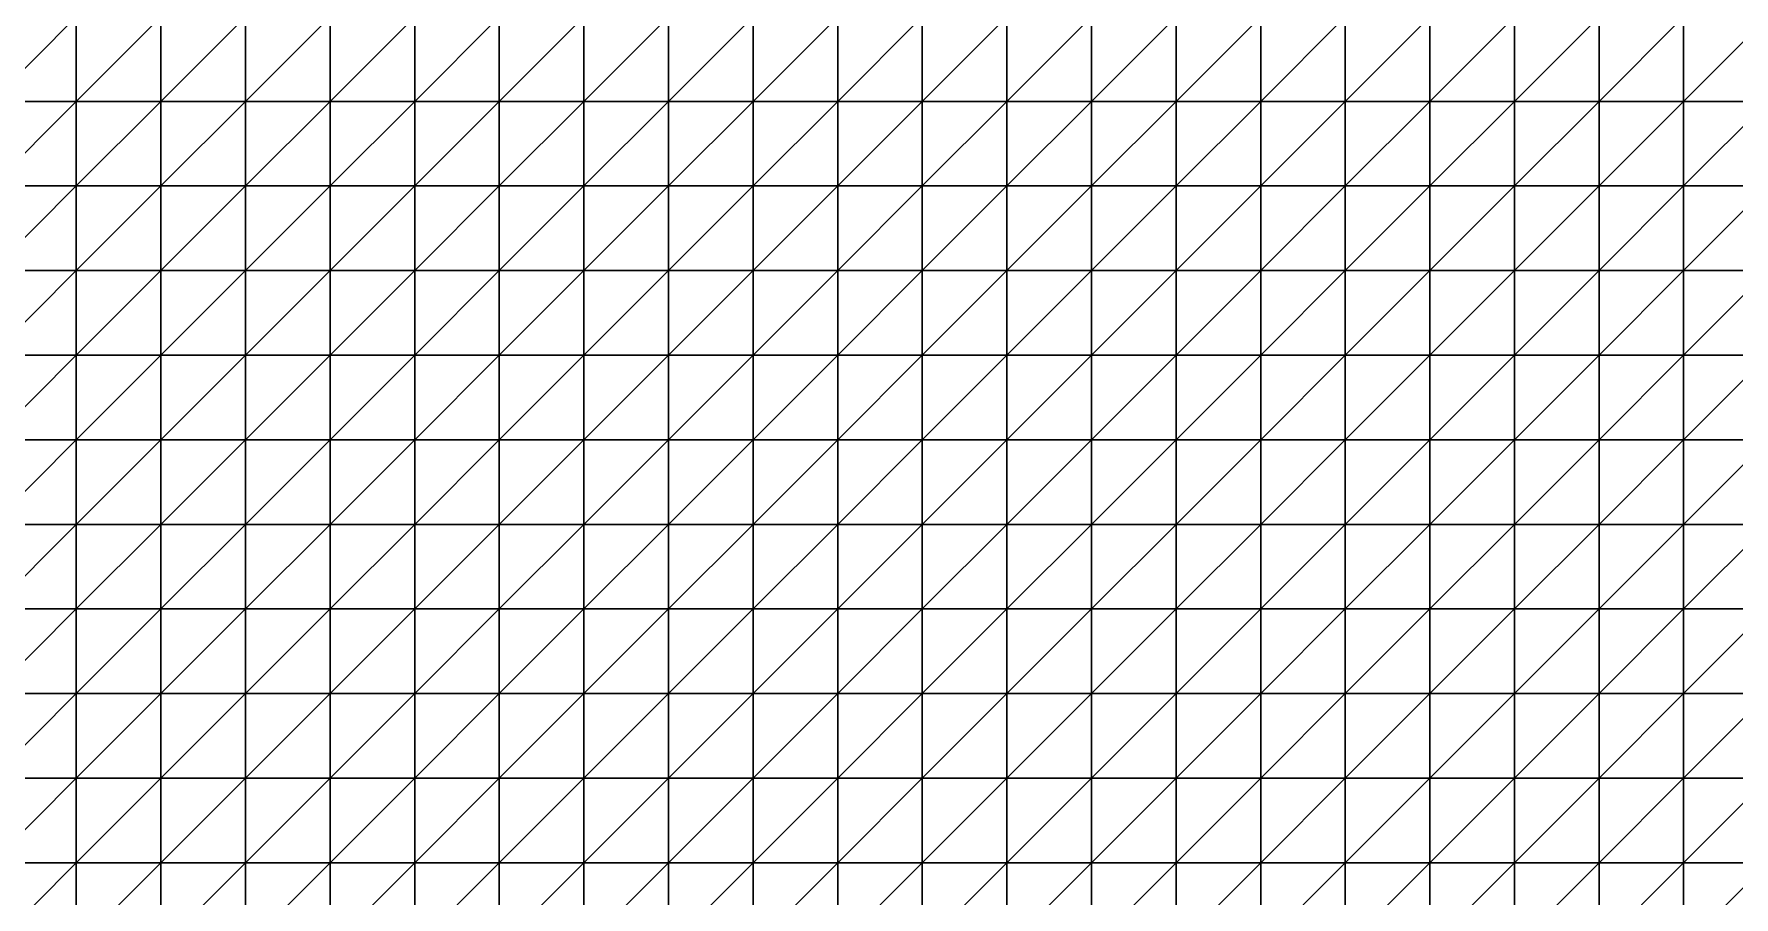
# Model space of a CAD drawing. Header units: metres. Extents: x 351000 to 353000, y 7455000 to 7457000.
# Drawn here: x 351988 to 352490, y 7456490 to 7456745 of the extents above; entities that cross this region are included whole.
import ezdxf

# ---------------------------------------------------------------- set-up
doc = ezdxf.new("R2010")
doc.units = ezdxf.units.M

msp = doc.modelspace()

# ---------------------------------------------------------------- linework, layer by layer
at = {"layer": 'BASE_OF_COVER_BOC'}
for points in [[(351975, 7456725, 1236.28), (352000, 7456725, 1240.9), (352000, 7456750, 1237.22)], [(351975, 7456725, 1236.28), (352000, 7456750, 1237.22), (351975, 7456750, 1232.26)], [(352000, 7456725, 1240.9), (352025, 7456725, 1244.73), (352025, 7456750, 1241.09)], [(352000, 7456725, 1240.9), (352025, 7456750, 1241.09), (352000, 7456750, 1237.22)], [(352025, 7456725, 1244.73), (352050, 7456725, 1247.08), (352050, 7456750, 1243.28)], [(352025, 7456725, 1244.73), (352050, 7456750, 1243.28), (352025, 7456750, 1241.09)], [(352050, 7456725, 1247.08), (352075, 7456725, 1247.57), (352075, 7456750, 1243.7)], [(352050, 7456725, 1247.08), (352075, 7456750, 1243.7), (352050, 7456750, 1243.28)], [(352075, 7456725, 1247.57), (352100, 7456725, 1246.33), (352100, 7456750, 1242.75)], [(352075, 7456725, 1247.57), (352100, 7456750, 1242.75), (352075, 7456750, 1243.7)], [(352100, 7456725, 1246.33), (352125, 7456725, 1243.99), (352125, 7456750, 1241.19)], [(352100, 7456725, 1246.33), (352125, 7456750, 1241.19), (352100, 7456750, 1242.75)], [(352125, 7456725, 1243.99), (352150, 7456725, 1241.45), (352150, 7456750, 1239.81)], [(352125, 7456725, 1243.99), (352150, 7456750, 1239.81), (352125, 7456750, 1241.19)], [(352150, 7456725, 1241.45), (352175, 7456725, 1239.58), (352175, 7456750, 1239.19)], [(352150, 7456725, 1241.45), (352175, 7456750, 1239.19), (352150, 7456750, 1239.81)], [(352175, 7456725, 1239.58), (352200, 7456725, 1238.88), (352200, 7456750, 1239.46)], [(352175, 7456725, 1239.58), (352200, 7456750, 1239.46), (352175, 7456750, 1239.19)], [(352200, 7456725, 1238.88), (352225, 7456725, 1239.4), (352225, 7456750, 1240.41)], [(352200, 7456725, 1238.88), (352225, 7456750, 1240.41), (352200, 7456750, 1239.46)], [(352225, 7456725, 1239.4), (352250, 7456725, 1240.76), (352250, 7456750, 1241.68)], [(352225, 7456725, 1239.4), (352250, 7456750, 1241.68), (352225, 7456750, 1240.41)], [(352250, 7456725, 1240.76), (352275, 7456725, 1242.44), (352275, 7456750, 1242.98)], [(352250, 7456725, 1240.76), (352275, 7456750, 1242.98), (352250, 7456750, 1241.68)], [(352275, 7456725, 1242.44), (352300, 7456725, 1244), (352300, 7456750, 1244.23)], [(352275, 7456725, 1242.44), (352300, 7456750, 1244.23), (352275, 7456750, 1242.98)], [(352300, 7456725, 1244), (352325, 7456725, 1245.29), (352325, 7456750, 1245.56)], [(352300, 7456725, 1244), (352325, 7456750, 1245.56), (352300, 7456750, 1244.23)], [(352325, 7456725, 1245.29), (352350, 7456725, 1246.39), (352350, 7456750, 1247.17)], [(352325, 7456725, 1245.29), (352350, 7456750, 1247.17), (352325, 7456750, 1245.56)], [(352350, 7456725, 1246.39), (352375, 7456725, 1247.5), (352375, 7456750, 1249.09)], [(352350, 7456725, 1246.39), (352375, 7456750, 1249.09), (352350, 7456750, 1247.17)], [(352375, 7456725, 1247.5), (352400, 7456725, 1248.73), (352400, 7456750, 1251.08)], [(352375, 7456725, 1247.5), (352400, 7456750, 1251.08), (352375, 7456750, 1249.09)], [(352400, 7456725, 1248.73), (352425, 7456725, 1249.98), (352425, 7456750, 1252.7)], [(352400, 7456725, 1248.73), (352425, 7456750, 1252.7), (352400, 7456750, 1251.08)], [(352425, 7456725, 1249.98), (352450, 7456725, 1250.97), (352450, 7456750, 1253.51)], [(352425, 7456725, 1249.98), (352450, 7456750, 1253.51), (352425, 7456750, 1252.7)], [(352450, 7456725, 1250.97), (352475, 7456725, 1251.41), (352475, 7456750, 1253.27)], [(352450, 7456725, 1250.97), (352475, 7456750, 1253.27), (352450, 7456750, 1253.51)], [(352475, 7456725, 1251.41), (352500, 7456725, 1251.22), (352500, 7456750, 1252.2)], [(352475, 7456725, 1251.41), (352500, 7456750, 1252.2), (352475, 7456750, 1253.27)], [(351975, 7456700, 1240.18), (352000, 7456700, 1243.77), (352000, 7456725, 1240.9)], [(351975, 7456700, 1240.18), (352000, 7456725, 1240.9), (351975, 7456725, 1236.28)], [(352000, 7456700, 1243.77), (352025, 7456700, 1246.97), (352025, 7456725, 1244.73)], [(352000, 7456700, 1243.77), (352025, 7456725, 1244.73), (352000, 7456725, 1240.9)], [(352025, 7456700, 1246.97), (352050, 7456700, 1249.2), (352050, 7456725, 1247.08)], [(352025, 7456700, 1246.97), (352050, 7456725, 1247.08), (352025, 7456725, 1244.73)], [(352050, 7456700, 1249.2), (352075, 7456700, 1249.96), (352075, 7456725, 1247.57)], [(352050, 7456700, 1249.2), (352075, 7456725, 1247.57), (352050, 7456725, 1247.08)], [(352075, 7456700, 1249.96), (352100, 7456700, 1249.05), (352100, 7456725, 1246.33)], [(352075, 7456700, 1249.96), (352100, 7456725, 1246.33), (352075, 7456725, 1247.57)], [(352100, 7456700, 1249.05), (352125, 7456700, 1246.76), (352125, 7456725, 1243.99)], [(352100, 7456700, 1249.05), (352125, 7456725, 1243.99), (352100, 7456725, 1246.33)], [(352125, 7456700, 1246.76), (352150, 7456700, 1243.8), (352150, 7456725, 1241.45)], [(352125, 7456700, 1246.76), (352150, 7456725, 1241.45), (352125, 7456725, 1243.99)], [(352150, 7456700, 1243.8), (352175, 7456700, 1241.1), (352175, 7456725, 1239.58)], [(352150, 7456700, 1243.8), (352175, 7456725, 1239.58), (352150, 7456725, 1241.45)], [(352175, 7456700, 1241.1), (352200, 7456700, 1239.42), (352200, 7456725, 1238.88)], [(352175, 7456700, 1241.1), (352200, 7456725, 1238.88), (352175, 7456725, 1239.58)], [(352200, 7456700, 1239.42), (352225, 7456700, 1239.13), (352225, 7456725, 1239.4)], [(352200, 7456700, 1239.42), (352225, 7456725, 1239.4), (352200, 7456725, 1238.88)], [(352225, 7456700, 1239.13), (352250, 7456700, 1240.06), (352250, 7456725, 1240.76)], [(352225, 7456700, 1239.13), (352250, 7456725, 1240.76), (352225, 7456725, 1239.4)], [(352250, 7456700, 1240.06), (352275, 7456700, 1241.7), (352275, 7456725, 1242.44)], [(352250, 7456700, 1240.06), (352275, 7456725, 1242.44), (352250, 7456725, 1240.76)], [(352275, 7456700, 1241.7), (352300, 7456700, 1243.38), (352300, 7456725, 1244)], [(352275, 7456700, 1241.7), (352300, 7456725, 1244), (352275, 7456725, 1242.44)], [(352300, 7456700, 1243.38), (352325, 7456700, 1244.63), (352325, 7456725, 1245.29)], [(352300, 7456700, 1243.38), (352325, 7456725, 1245.29), (352300, 7456725, 1244)], [(352325, 7456700, 1244.63), (352350, 7456700, 1245.32), (352350, 7456725, 1246.39)], [(352325, 7456700, 1244.63), (352350, 7456725, 1246.39), (352325, 7456725, 1245.29)], [(352350, 7456700, 1245.32), (352375, 7456700, 1245.63), (352375, 7456725, 1247.5)], [(352350, 7456700, 1245.32), (352375, 7456725, 1247.5), (352350, 7456725, 1246.39)], [(352375, 7456700, 1245.63), (352400, 7456700, 1245.91), (352400, 7456725, 1248.73)], [(352375, 7456700, 1245.63), (352400, 7456725, 1248.73), (352375, 7456725, 1247.5)], [(352400, 7456700, 1245.91), (352425, 7456700, 1246.42), (352425, 7456725, 1249.98)], [(352400, 7456700, 1245.91), (352425, 7456725, 1249.98), (352400, 7456725, 1248.73)], [(352425, 7456700, 1246.42), (352450, 7456700, 1247.2), (352450, 7456725, 1250.97)], [(352425, 7456700, 1246.42), (352450, 7456725, 1250.97), (352425, 7456725, 1249.98)], [(352450, 7456700, 1247.2), (352475, 7456700, 1248.1), (352475, 7456725, 1251.41)], [(352450, 7456700, 1247.2), (352475, 7456725, 1251.41), (352450, 7456725, 1250.97)], [(352475, 7456700, 1248.1), (352500, 7456700, 1248.9), (352500, 7456725, 1251.22)], [(352475, 7456700, 1248.1), (352500, 7456725, 1251.22), (352475, 7456725, 1251.41)], [(351975, 7456675, 1243.7), (352000, 7456675, 1246.1), (352000, 7456700, 1243.77)], [(351975, 7456675, 1243.7), (352000, 7456700, 1243.77), (351975, 7456700, 1240.18)], [(352000, 7456675, 1246.1), (352025, 7456675, 1248.41), (352025, 7456700, 1246.97)], [(352000, 7456675, 1246.1), (352025, 7456700, 1246.97), (352000, 7456700, 1243.77)], [(352025, 7456675, 1248.41), (352050, 7456675, 1250.33), (352050, 7456700, 1249.2)], [(352025, 7456675, 1248.41), (352050, 7456700, 1249.2), (352025, 7456700, 1246.97)], [(352050, 7456675, 1250.33), (352075, 7456675, 1251.38), (352075, 7456700, 1249.96)], [(352050, 7456675, 1250.33), (352075, 7456700, 1249.96), (352050, 7456700, 1249.2)], [(352075, 7456675, 1251.38), (352100, 7456675, 1251.13), (352100, 7456700, 1249.05)], [(352075, 7456675, 1251.38), (352100, 7456700, 1249.05), (352075, 7456700, 1249.96)], [(352100, 7456675, 1251.13), (352125, 7456675, 1249.49), (352125, 7456700, 1246.76)], [(352100, 7456675, 1251.13), (352125, 7456700, 1246.76), (352100, 7456700, 1249.05)], [(352125, 7456675, 1249.49), (352150, 7456675, 1246.77), (352150, 7456700, 1243.8)], [(352125, 7456675, 1249.49), (352150, 7456700, 1243.8), (352125, 7456700, 1246.76)], [(352150, 7456675, 1246.77), (352175, 7456675, 1243.71), (352175, 7456700, 1241.1)], [(352150, 7456675, 1246.77), (352175, 7456700, 1241.1), (352150, 7456700, 1243.8)], [(352175, 7456675, 1243.71), (352200, 7456675, 1241.13), (352200, 7456700, 1239.42)], [(352175, 7456675, 1243.71), (352200, 7456700, 1239.42), (352175, 7456700, 1241.1)], [(352200, 7456675, 1241.13), (352225, 7456675, 1239.69), (352225, 7456700, 1239.13)], [(352200, 7456675, 1241.13), (352225, 7456700, 1239.13), (352200, 7456700, 1239.42)], [(352225, 7456675, 1239.69), (352250, 7456675, 1239.59), (352250, 7456700, 1240.06)], [(352225, 7456675, 1239.69), (352250, 7456700, 1240.06), (352225, 7456700, 1239.13)], [(352250, 7456675, 1239.59), (352275, 7456675, 1240.56), (352275, 7456700, 1241.7)], [(352250, 7456675, 1239.59), (352275, 7456700, 1241.7), (352250, 7456700, 1240.06)], [(352275, 7456675, 1240.56), (352300, 7456675, 1241.97), (352300, 7456700, 1243.38)], [(352275, 7456675, 1240.56), (352300, 7456700, 1243.38), (352275, 7456700, 1241.7)], [(352300, 7456675, 1241.97), (352325, 7456675, 1243.18), (352325, 7456700, 1244.63)], [(352300, 7456675, 1241.97), (352325, 7456700, 1244.63), (352300, 7456700, 1243.38)], [(352325, 7456675, 1243.18), (352350, 7456675, 1243.77), (352350, 7456700, 1245.32)], [(352325, 7456675, 1243.18), (352350, 7456700, 1245.32), (352325, 7456700, 1244.63)], [(352350, 7456675, 1243.77), (352375, 7456675, 1243.74), (352375, 7456700, 1245.63)], [(352350, 7456675, 1243.77), (352375, 7456700, 1245.63), (352350, 7456700, 1245.32)], [(352375, 7456675, 1243.74), (352400, 7456675, 1243.42), (352400, 7456700, 1245.91)], [(352375, 7456675, 1243.74), (352400, 7456700, 1245.91), (352375, 7456700, 1245.63)], [(352400, 7456675, 1243.42), (352425, 7456675, 1243.29), (352425, 7456700, 1246.42)], [(352400, 7456675, 1243.42), (352425, 7456700, 1246.42), (352400, 7456700, 1245.91)], [(352425, 7456675, 1243.29), (352450, 7456675, 1243.71), (352450, 7456700, 1247.2)], [(352425, 7456675, 1243.29), (352450, 7456700, 1247.2), (352425, 7456700, 1246.42)], [(352450, 7456675, 1243.71), (352475, 7456675, 1244.79), (352475, 7456700, 1248.1)], [(352450, 7456675, 1243.71), (352475, 7456700, 1248.1), (352450, 7456700, 1247.2)], [(352475, 7456675, 1244.79), (352500, 7456675, 1246.37), (352500, 7456700, 1248.9)], [(352475, 7456675, 1244.79), (352500, 7456700, 1248.9), (352475, 7456700, 1248.1)], [(351975, 7456650, 1246.89), (352000, 7456650, 1248.46), (352000, 7456675, 1246.1)], [(351975, 7456650, 1246.89), (352000, 7456675, 1246.1), (351975, 7456675, 1243.7)], [(352000, 7456650, 1248.46), (352025, 7456650, 1249.96), (352025, 7456675, 1248.41)], [(352000, 7456650, 1248.46), (352025, 7456675, 1248.41), (352000, 7456675, 1246.1)], [(352025, 7456650, 1249.96), (352050, 7456650, 1251.41), (352050, 7456675, 1250.33)], [(352025, 7456650, 1249.96), (352050, 7456675, 1250.33), (352025, 7456675, 1248.41)], [(352050, 7456650, 1251.41), (352075, 7456650, 1252.52), (352075, 7456675, 1251.38)], [(352050, 7456650, 1251.41), (352075, 7456675, 1251.38), (352050, 7456675, 1250.33)], [(352075, 7456650, 1252.52), (352100, 7456650, 1252.82), (352100, 7456675, 1251.13)], [(352075, 7456650, 1252.52), (352100, 7456675, 1251.13), (352075, 7456675, 1251.38)], [(352100, 7456650, 1252.82), (352125, 7456650, 1251.92), (352125, 7456675, 1249.49)], [(352100, 7456650, 1252.82), (352125, 7456675, 1249.49), (352100, 7456675, 1251.13)], [(352125, 7456650, 1251.92), (352150, 7456650, 1249.74), (352150, 7456675, 1246.77)], [(352125, 7456650, 1251.92), (352150, 7456675, 1246.77), (352125, 7456675, 1249.49)], [(352150, 7456650, 1249.74), (352175, 7456650, 1246.65), (352175, 7456675, 1243.71)], [(352150, 7456650, 1249.74), (352175, 7456675, 1243.71), (352150, 7456675, 1246.77)], [(352175, 7456650, 1246.65), (352200, 7456650, 1243.36), (352200, 7456675, 1241.13)], [(352175, 7456650, 1246.65), (352200, 7456675, 1241.13), (352175, 7456675, 1243.71)], [(352200, 7456650, 1243.36), (352225, 7456650, 1240.68), (352225, 7456675, 1239.69)], [(352200, 7456650, 1243.36), (352225, 7456675, 1239.69), (352200, 7456675, 1241.13)], [(352225, 7456650, 1240.68), (352250, 7456650, 1239.19), (352250, 7456675, 1239.59)], [(352225, 7456650, 1240.68), (352250, 7456675, 1239.59), (352225, 7456675, 1239.69)], [(352250, 7456650, 1239.19), (352275, 7456650, 1239.03), (352275, 7456675, 1240.56)], [(352250, 7456650, 1239.19), (352275, 7456675, 1240.56), (352250, 7456675, 1239.59)], [(352275, 7456650, 1239.03), (352300, 7456650, 1239.84), (352300, 7456675, 1241.97)], [(352275, 7456650, 1239.03), (352300, 7456675, 1241.97), (352275, 7456675, 1240.56)], [(352300, 7456650, 1239.84), (352325, 7456650, 1241.02), (352325, 7456675, 1243.18)], [(352300, 7456650, 1239.84), (352325, 7456675, 1243.18), (352300, 7456675, 1241.97)], [(352325, 7456650, 1241.02), (352350, 7456650, 1241.92), (352350, 7456675, 1243.77)], [(352325, 7456650, 1241.02), (352350, 7456675, 1243.77), (352325, 7456675, 1243.18)], [(352350, 7456650, 1241.92), (352375, 7456650, 1242.25), (352375, 7456675, 1243.74)], [(352350, 7456650, 1241.92), (352375, 7456675, 1243.74), (352350, 7456675, 1243.77)], [(352375, 7456650, 1242.25), (352400, 7456650, 1242.07), (352400, 7456675, 1243.42)], [(352375, 7456650, 1242.25), (352400, 7456675, 1243.42), (352375, 7456675, 1243.74)], [(352400, 7456650, 1242.07), (352425, 7456650, 1241.8), (352425, 7456675, 1243.29)], [(352400, 7456650, 1242.07), (352425, 7456675, 1243.29), (352400, 7456675, 1243.42)], [(352425, 7456650, 1241.8), (352450, 7456650, 1241.98), (352450, 7456675, 1243.71)], [(352425, 7456650, 1241.8), (352450, 7456675, 1243.71), (352425, 7456675, 1243.29)], [(352450, 7456650, 1241.98), (352475, 7456650, 1242.96), (352475, 7456675, 1244.79)], [(352450, 7456650, 1241.98), (352475, 7456675, 1244.79), (352450, 7456675, 1243.71)], [(352475, 7456650, 1242.96), (352500, 7456650, 1244.78), (352500, 7456675, 1246.37)], [(352475, 7456650, 1242.96), (352500, 7456675, 1246.37), (352475, 7456675, 1244.79)], [(351975, 7456625, 1249.98), (352000, 7456625, 1251.27), (352000, 7456650, 1248.46)], [(351975, 7456625, 1249.98), (352000, 7456650, 1248.46), (351975, 7456650, 1246.89)], [(352000, 7456625, 1251.27), (352025, 7456625, 1252.28), (352025, 7456650, 1249.96)], [(352000, 7456625, 1251.27), (352025, 7456650, 1249.96), (352000, 7456650, 1248.46)], [(352025, 7456625, 1252.28), (352050, 7456625, 1253.18), (352050, 7456650, 1251.41)], [(352025, 7456625, 1252.28), (352050, 7456650, 1251.41), (352025, 7456650, 1249.96)], [(352050, 7456625, 1253.18), (352075, 7456625, 1253.95), (352075, 7456650, 1252.52)], [(352050, 7456625, 1253.18), (352075, 7456650, 1252.52), (352050, 7456650, 1251.41)], [(352075, 7456625, 1253.95), (352100, 7456625, 1254.26), (352100, 7456650, 1252.82)], [(352075, 7456625, 1253.95), (352100, 7456650, 1252.82), (352075, 7456650, 1252.52)], [(352100, 7456625, 1254.26), (352125, 7456625, 1253.69), (352125, 7456650, 1251.92)], [(352100, 7456625, 1254.26), (352125, 7456650, 1251.92), (352100, 7456650, 1252.82)], [(352125, 7456625, 1253.69), (352150, 7456625, 1251.92), (352150, 7456650, 1249.74)], [(352125, 7456625, 1253.69), (352150, 7456650, 1249.74), (352125, 7456650, 1251.92)], [(352150, 7456625, 1251.92), (352175, 7456625, 1248.96), (352175, 7456650, 1246.65)], [(352150, 7456625, 1251.92), (352175, 7456650, 1246.65), (352150, 7456650, 1249.74)], [(352175, 7456625, 1248.96), (352200, 7456625, 1245.27), (352200, 7456650, 1243.36)], [(352175, 7456625, 1248.96), (352200, 7456650, 1243.36), (352175, 7456650, 1246.65)], [(352200, 7456625, 1245.27), (352225, 7456625, 1241.64), (352225, 7456650, 1240.68)], [(352200, 7456625, 1245.27), (352225, 7456650, 1240.68), (352200, 7456650, 1243.36)], [(352225, 7456625, 1241.64), (352250, 7456625, 1238.88), (352250, 7456650, 1239.19)], [(352225, 7456625, 1241.64), (352250, 7456650, 1239.19), (352225, 7456650, 1240.68)], [(352250, 7456625, 1238.88), (352275, 7456625, 1237.52), (352275, 7456650, 1239.03)], [(352250, 7456625, 1238.88), (352275, 7456650, 1239.03), (352250, 7456650, 1239.19)], [(352275, 7456625, 1237.52), (352300, 7456625, 1237.64), (352300, 7456650, 1239.84)], [(352275, 7456625, 1237.52), (352300, 7456650, 1239.84), (352275, 7456650, 1239.03)], [(352300, 7456625, 1237.64), (352325, 7456625, 1238.82), (352325, 7456650, 1241.02)], [(352300, 7456625, 1237.64), (352325, 7456650, 1241.02), (352300, 7456650, 1239.84)], [(352325, 7456625, 1238.82), (352350, 7456625, 1240.38), (352350, 7456650, 1241.92)], [(352325, 7456625, 1238.82), (352350, 7456650, 1241.92), (352325, 7456650, 1241.02)], [(352350, 7456625, 1240.38), (352375, 7456625, 1241.67), (352375, 7456650, 1242.25)], [(352350, 7456625, 1240.38), (352375, 7456650, 1242.25), (352350, 7456650, 1241.92)], [(352375, 7456625, 1241.67), (352400, 7456625, 1242.38), (352400, 7456650, 1242.07)], [(352375, 7456625, 1241.67), (352400, 7456650, 1242.07), (352375, 7456650, 1242.25)], [(352400, 7456625, 1242.38), (352425, 7456625, 1242.61), (352425, 7456650, 1241.8)], [(352400, 7456625, 1242.38), (352425, 7456650, 1241.8), (352400, 7456650, 1242.07)], [(352425, 7456625, 1242.61), (352450, 7456625, 1242.79), (352450, 7456650, 1241.98)], [(352425, 7456625, 1242.61), (352450, 7456650, 1241.98), (352425, 7456650, 1241.8)], [(352450, 7456625, 1242.79), (352475, 7456625, 1243.41), (352475, 7456650, 1242.96)], [(352450, 7456625, 1242.79), (352475, 7456650, 1242.96), (352450, 7456650, 1241.98)], [(352475, 7456625, 1243.41), (352500, 7456625, 1244.79), (352500, 7456650, 1244.78)], [(352475, 7456625, 1243.41), (352500, 7456650, 1244.78), (352475, 7456650, 1242.96)], [(351975, 7456600, 1253.08), (352000, 7456600, 1254.61), (352000, 7456625, 1251.27)], [(351975, 7456600, 1253.08), (352000, 7456625, 1251.27), (351975, 7456625, 1249.98)], [(352000, 7456600, 1254.61), (352025, 7456600, 1255.48), (352025, 7456625, 1252.28)], [(352000, 7456600, 1254.61), (352025, 7456625, 1252.28), (352000, 7456625, 1251.27)], [(352025, 7456600, 1255.48), (352050, 7456600, 1255.86), (352050, 7456625, 1253.18)], [(352025, 7456600, 1255.48), (352050, 7456625, 1253.18), (352025, 7456625, 1252.28)], [(352050, 7456600, 1255.86), (352075, 7456600, 1255.9), (352075, 7456625, 1253.95)], [(352050, 7456600, 1255.86), (352075, 7456625, 1253.95), (352050, 7456625, 1253.18)], [(352075, 7456600, 1255.9), (352100, 7456600, 1255.59), (352100, 7456625, 1254.26)], [(352075, 7456600, 1255.9), (352100, 7456625, 1254.26), (352075, 7456625, 1253.95)], [(352100, 7456600, 1255.59), (352125, 7456600, 1254.68), (352125, 7456625, 1253.69)], [(352100, 7456600, 1255.59), (352125, 7456625, 1253.69), (352100, 7456625, 1254.26)], [(352125, 7456600, 1254.68), (352150, 7456600, 1252.88), (352150, 7456625, 1251.92)], [(352125, 7456600, 1254.68), (352150, 7456625, 1251.92), (352125, 7456625, 1253.69)], [(352150, 7456600, 1252.88), (352175, 7456600, 1250.04), (352175, 7456625, 1248.96)], [(352150, 7456600, 1252.88), (352175, 7456625, 1248.96), (352150, 7456625, 1251.92)], [(352175, 7456600, 1250.04), (352200, 7456600, 1246.35), (352200, 7456625, 1245.27)], [(352175, 7456600, 1250.04), (352200, 7456625, 1245.27), (352175, 7456625, 1248.96)], [(352200, 7456600, 1246.35), (352225, 7456600, 1242.37), (352225, 7456625, 1241.64)], [(352200, 7456600, 1246.35), (352225, 7456625, 1241.64), (352200, 7456625, 1245.27)], [(352225, 7456600, 1242.37), (352250, 7456600, 1238.93), (352250, 7456625, 1238.88)], [(352225, 7456600, 1242.37), (352250, 7456625, 1238.88), (352225, 7456625, 1241.64)], [(352250, 7456600, 1238.93), (352275, 7456600, 1236.8), (352275, 7456625, 1237.52)], [(352250, 7456600, 1238.93), (352275, 7456625, 1237.52), (352250, 7456625, 1238.88)], [(352275, 7456600, 1236.8), (352300, 7456600, 1236.4), (352300, 7456625, 1237.64)], [(352275, 7456600, 1236.8), (352300, 7456625, 1237.64), (352275, 7456625, 1237.52)], [(352300, 7456600, 1236.4), (352325, 7456600, 1237.62), (352325, 7456625, 1238.82)], [(352300, 7456600, 1236.4), (352325, 7456625, 1238.82), (352300, 7456625, 1237.64)], [(352325, 7456600, 1237.62), (352350, 7456600, 1239.88), (352350, 7456625, 1240.38)], [(352325, 7456600, 1237.62), (352350, 7456625, 1240.38), (352325, 7456625, 1238.82)], [(352350, 7456600, 1239.88), (352375, 7456600, 1242.36), (352375, 7456625, 1241.67)], [(352350, 7456600, 1239.88), (352375, 7456625, 1241.67), (352350, 7456625, 1240.38)], [(352375, 7456600, 1242.36), (352400, 7456600, 1244.33), (352400, 7456625, 1242.38)], [(352375, 7456600, 1242.36), (352400, 7456625, 1242.38), (352375, 7456625, 1241.67)], [(352400, 7456600, 1244.33), (352425, 7456600, 1245.44), (352425, 7456625, 1242.61)], [(352400, 7456600, 1244.33), (352425, 7456625, 1242.61), (352400, 7456625, 1242.38)], [(352425, 7456600, 1245.44), (352450, 7456600, 1245.82), (352450, 7456625, 1242.79)], [(352425, 7456600, 1245.44), (352450, 7456625, 1242.79), (352425, 7456625, 1242.61)], [(352450, 7456600, 1245.82), (352475, 7456600, 1245.93), (352475, 7456625, 1243.41)], [(352450, 7456600, 1245.82), (352475, 7456625, 1243.41), (352450, 7456625, 1242.79)], [(352475, 7456600, 1245.93), (352500, 7456600, 1246.3), (352500, 7456625, 1244.79)], [(352475, 7456600, 1245.93), (352500, 7456625, 1244.79), (352475, 7456625, 1243.41)], [(351975, 7456575, 1256.17), (352000, 7456575, 1258.16), (352000, 7456600, 1254.61)], [(351975, 7456575, 1256.17), (352000, 7456600, 1254.61), (351975, 7456600, 1253.08)], [(352000, 7456575, 1258.16), (352025, 7456575, 1259.2), (352025, 7456600, 1255.48)], [(352000, 7456575, 1258.16), (352025, 7456600, 1255.48), (352000, 7456600, 1254.61)], [(352025, 7456575, 1259.2), (352050, 7456575, 1259.23), (352050, 7456600, 1255.86)], [(352025, 7456575, 1259.2), (352050, 7456600, 1255.86), (352025, 7456600, 1255.48)], [(352050, 7456575, 1259.23), (352075, 7456575, 1258.43), (352075, 7456600, 1255.9)], [(352050, 7456575, 1259.23), (352075, 7456600, 1255.9), (352050, 7456600, 1255.86)], [(352075, 7456575, 1258.43), (352100, 7456575, 1257.07), (352100, 7456600, 1255.59)], [(352075, 7456575, 1258.43), (352100, 7456600, 1255.59), (352075, 7456600, 1255.9)], [(352100, 7456575, 1257.07), (352125, 7456575, 1255.26), (352125, 7456600, 1254.68)], [(352100, 7456575, 1257.07), (352125, 7456600, 1254.68), (352100, 7456600, 1255.59)], [(352125, 7456575, 1255.26), (352150, 7456575, 1252.99), (352150, 7456600, 1252.88)], [(352125, 7456575, 1255.26), (352150, 7456600, 1252.88), (352125, 7456600, 1254.68)], [(352150, 7456575, 1252.99), (352175, 7456575, 1250.15), (352175, 7456600, 1250.04)], [(352150, 7456575, 1252.99), (352175, 7456600, 1250.04), (352150, 7456600, 1252.88)], [(352175, 7456575, 1250.15), (352200, 7456575, 1246.76), (352200, 7456600, 1246.35)], [(352175, 7456575, 1250.15), (352200, 7456600, 1246.35), (352175, 7456600, 1250.04)], [(352200, 7456575, 1246.76), (352225, 7456575, 1243.12), (352225, 7456600, 1242.37)], [(352200, 7456575, 1246.76), (352225, 7456600, 1242.37), (352200, 7456600, 1246.35)], [(352225, 7456575, 1243.12), (352250, 7456575, 1239.83), (352250, 7456600, 1238.93)], [(352225, 7456575, 1243.12), (352250, 7456600, 1238.93), (352225, 7456600, 1242.37)], [(352250, 7456575, 1239.83), (352275, 7456575, 1237.61), (352275, 7456600, 1236.8)], [(352250, 7456575, 1239.83), (352275, 7456600, 1236.8), (352250, 7456600, 1238.93)], [(352275, 7456575, 1237.61), (352300, 7456575, 1237.04), (352300, 7456600, 1236.4)], [(352275, 7456575, 1237.61), (352300, 7456600, 1236.4), (352275, 7456600, 1236.8)], [(352300, 7456575, 1237.04), (352325, 7456575, 1238.27), (352325, 7456600, 1237.62)], [(352300, 7456575, 1237.04), (352325, 7456600, 1237.62), (352300, 7456600, 1236.4)], [(352325, 7456575, 1238.27), (352350, 7456575, 1240.95), (352350, 7456600, 1239.88)], [(352325, 7456575, 1238.27), (352350, 7456600, 1239.88), (352325, 7456600, 1237.62)], [(352350, 7456575, 1240.95), (352375, 7456575, 1244.26), (352375, 7456600, 1242.36)], [(352350, 7456575, 1240.95), (352375, 7456600, 1242.36), (352350, 7456600, 1239.88)], [(352375, 7456575, 1244.26), (352400, 7456575, 1247.26), (352400, 7456600, 1244.33)], [(352375, 7456575, 1244.26), (352400, 7456600, 1244.33), (352375, 7456600, 1242.36)], [(352400, 7456575, 1247.26), (352425, 7456575, 1249.22), (352425, 7456600, 1245.44)], [(352400, 7456575, 1247.26), (352425, 7456600, 1245.44), (352400, 7456600, 1244.33)], [(352425, 7456575, 1249.22), (352450, 7456575, 1249.87), (352450, 7456600, 1245.82)], [(352425, 7456575, 1249.22), (352450, 7456600, 1245.82), (352425, 7456600, 1245.44)], [(352450, 7456575, 1249.87), (352475, 7456575, 1249.46), (352475, 7456600, 1245.93)], [(352450, 7456575, 1249.87), (352475, 7456600, 1245.93), (352450, 7456600, 1245.82)], [(352475, 7456575, 1249.46), (352500, 7456575, 1248.61), (352500, 7456600, 1246.3)], [(352475, 7456575, 1249.46), (352500, 7456600, 1246.3), (352475, 7456600, 1245.93)], [(351975, 7456550, 1259.13), (352000, 7456550, 1261.56), (352000, 7456575, 1258.16)], [(351975, 7456550, 1259.13), (352000, 7456575, 1258.16), (351975, 7456575, 1256.17)], [(352000, 7456550, 1261.56), (352025, 7456550, 1262.95), (352025, 7456575, 1259.2)], [(352000, 7456550, 1261.56), (352025, 7456575, 1259.2), (352000, 7456575, 1258.16)], [(352025, 7456550, 1262.95), (352050, 7456550, 1262.94), (352050, 7456575, 1259.23)], [(352025, 7456550, 1262.95), (352050, 7456575, 1259.23), (352025, 7456575, 1259.2)], [(352050, 7456550, 1262.94), (352075, 7456550, 1261.55), (352075, 7456575, 1258.43)], [(352050, 7456550, 1262.94), (352075, 7456575, 1258.43), (352050, 7456575, 1259.23)], [(352075, 7456550, 1261.55), (352100, 7456550, 1259.18), (352100, 7456575, 1257.07)], [(352075, 7456550, 1261.55), (352100, 7456575, 1257.07), (352075, 7456575, 1258.43)], [(352100, 7456550, 1259.18), (352125, 7456550, 1256.3), (352125, 7456575, 1255.26)], [(352100, 7456550, 1259.18), (352125, 7456575, 1255.26), (352100, 7456575, 1257.07)], [(352125, 7456550, 1256.3), (352150, 7456550, 1253.27), (352150, 7456575, 1252.99)], [(352125, 7456550, 1256.3), (352150, 7456575, 1252.99), (352125, 7456575, 1255.26)], [(352150, 7456550, 1253.27), (352175, 7456550, 1250.25), (352175, 7456575, 1250.15)], [(352150, 7456550, 1253.27), (352175, 7456575, 1250.15), (352150, 7456575, 1252.99)], [(352175, 7456550, 1250.25), (352200, 7456550, 1247.29), (352200, 7456575, 1246.76)], [(352175, 7456550, 1250.25), (352200, 7456575, 1246.76), (352175, 7456575, 1250.15)], [(352200, 7456550, 1247.29), (352225, 7456550, 1244.45), (352225, 7456575, 1243.12)], [(352200, 7456550, 1247.29), (352225, 7456575, 1243.12), (352200, 7456575, 1246.76)], [(352225, 7456550, 1244.45), (352250, 7456550, 1241.97), (352250, 7456575, 1239.83)], [(352225, 7456550, 1244.45), (352250, 7456575, 1239.83), (352225, 7456575, 1243.12)], [(352250, 7456550, 1241.97), (352275, 7456550, 1240.29), (352275, 7456575, 1237.61)], [(352250, 7456550, 1241.97), (352275, 7456575, 1237.61), (352250, 7456575, 1239.83)], [(352275, 7456550, 1240.29), (352300, 7456550, 1239.87), (352300, 7456575, 1237.04)], [(352275, 7456550, 1240.29), (352300, 7456575, 1237.04), (352275, 7456575, 1237.61)], [(352300, 7456550, 1239.87), (352325, 7456550, 1240.99), (352325, 7456575, 1238.27)], [(352300, 7456550, 1239.87), (352325, 7456575, 1238.27), (352300, 7456575, 1237.04)], [(352325, 7456550, 1240.99), (352350, 7456550, 1243.53), (352350, 7456575, 1240.95)], [(352325, 7456550, 1240.99), (352350, 7456575, 1240.95), (352325, 7456575, 1238.27)], [(352350, 7456550, 1243.53), (352375, 7456550, 1246.91), (352375, 7456575, 1244.26)], [(352350, 7456550, 1243.53), (352375, 7456575, 1244.26), (352350, 7456575, 1240.95)], [(352375, 7456550, 1246.91), (352400, 7456550, 1250.23), (352400, 7456575, 1247.26)], [(352375, 7456550, 1246.91), (352400, 7456575, 1247.26), (352375, 7456575, 1244.26)], [(352400, 7456550, 1250.23), (352425, 7456550, 1252.59), (352425, 7456575, 1249.22)], [(352400, 7456550, 1250.23), (352425, 7456575, 1249.22), (352400, 7456575, 1247.26)], [(352425, 7456550, 1252.59), (352450, 7456550, 1253.41), (352450, 7456575, 1249.87)], [(352425, 7456550, 1252.59), (352450, 7456575, 1249.87), (352425, 7456575, 1249.22)], [(352450, 7456550, 1253.41), (352475, 7456550, 1252.69), (352475, 7456575, 1249.46)], [(352450, 7456550, 1253.41), (352475, 7456575, 1249.46), (352450, 7456575, 1249.87)], [(352475, 7456550, 1252.69), (352500, 7456550, 1250.94), (352500, 7456575, 1248.61)], [(352475, 7456550, 1252.69), (352500, 7456575, 1248.61), (352475, 7456575, 1249.46)], [(351975, 7456525, 1262.03), (352000, 7456525, 1264.64), (352000, 7456550, 1261.56)], [(351975, 7456525, 1262.03), (352000, 7456550, 1261.56), (351975, 7456550, 1259.13)], [(352000, 7456525, 1264.64), (352025, 7456525, 1266.46), (352025, 7456550, 1262.95)], [(352000, 7456525, 1264.64), (352025, 7456550, 1262.95), (352000, 7456550, 1261.56)], [(352025, 7456525, 1266.46), (352050, 7456525, 1266.77), (352050, 7456550, 1262.94)], [(352025, 7456525, 1266.46), (352050, 7456550, 1262.94), (352025, 7456550, 1262.95)], [(352050, 7456525, 1266.77), (352075, 7456525, 1265.33), (352075, 7456550, 1261.55)], [(352050, 7456525, 1266.77), (352075, 7456550, 1261.55), (352050, 7456550, 1262.94)], [(352075, 7456525, 1265.33), (352100, 7456525, 1262.44), (352100, 7456550, 1259.18)], [(352075, 7456525, 1265.33), (352100, 7456550, 1259.18), (352075, 7456550, 1261.55)], [(352100, 7456525, 1262.44), (352125, 7456525, 1258.75), (352125, 7456550, 1256.3)], [(352100, 7456525, 1262.44), (352125, 7456550, 1256.3), (352100, 7456550, 1259.18)], [(352125, 7456525, 1258.75), (352150, 7456525, 1254.97), (352150, 7456550, 1253.27)], [(352125, 7456525, 1258.75), (352150, 7456550, 1253.27), (352125, 7456550, 1256.3)], [(352150, 7456525, 1254.97), (352175, 7456525, 1251.61), (352175, 7456550, 1250.25)], [(352150, 7456525, 1254.97), (352175, 7456550, 1250.25), (352150, 7456550, 1253.27)], [(352175, 7456525, 1251.61), (352200, 7456525, 1248.9), (352200, 7456550, 1247.29)], [(352175, 7456525, 1251.61), (352200, 7456550, 1247.29), (352175, 7456550, 1250.25)], [(352200, 7456525, 1248.9), (352225, 7456525, 1246.85), (352225, 7456550, 1244.45)], [(352200, 7456525, 1248.9), (352225, 7456550, 1244.45), (352200, 7456550, 1247.29)], [(352225, 7456525, 1246.85), (352250, 7456525, 1245.37), (352250, 7456550, 1241.97)], [(352225, 7456525, 1246.85), (352250, 7456550, 1241.97), (352225, 7456550, 1244.45)], [(352250, 7456525, 1245.37), (352275, 7456525, 1244.49), (352275, 7456550, 1240.29)], [(352250, 7456525, 1245.37), (352275, 7456550, 1240.29), (352250, 7456550, 1241.97)], [(352275, 7456525, 1244.49), (352300, 7456525, 1244.38), (352300, 7456550, 1239.87)], [(352275, 7456525, 1244.49), (352300, 7456550, 1239.87), (352275, 7456550, 1240.29)], [(352300, 7456525, 1244.38), (352325, 7456525, 1245.23), (352325, 7456550, 1240.99)], [(352300, 7456525, 1244.38), (352325, 7456550, 1240.99), (352300, 7456550, 1239.87)], [(352325, 7456525, 1245.23), (352350, 7456525, 1247.09), (352350, 7456550, 1243.53)], [(352325, 7456525, 1245.23), (352350, 7456550, 1243.53), (352325, 7456550, 1240.99)], [(352350, 7456525, 1247.09), (352375, 7456525, 1249.7), (352375, 7456550, 1246.91)], [(352350, 7456525, 1247.09), (352375, 7456550, 1246.91), (352350, 7456550, 1243.53)], [(352375, 7456525, 1249.7), (352400, 7456525, 1252.46), (352400, 7456550, 1250.23)], [(352375, 7456525, 1249.7), (352400, 7456550, 1250.23), (352375, 7456550, 1246.91)], [(352400, 7456525, 1252.46), (352425, 7456525, 1254.48), (352425, 7456550, 1252.59)], [(352400, 7456525, 1252.46), (352425, 7456550, 1252.59), (352400, 7456550, 1250.23)], [(352425, 7456525, 1254.48), (352450, 7456525, 1255.41), (352450, 7456550, 1253.41)], [(352425, 7456525, 1254.48), (352450, 7456550, 1253.41), (352425, 7456550, 1252.59)], [(352450, 7456525, 1255.41), (352475, 7456525, 1254.84), (352475, 7456550, 1252.69)], [(352450, 7456525, 1255.41), (352475, 7456550, 1252.69), (352450, 7456550, 1253.41)], [(352475, 7456525, 1254.84), (352500, 7456525, 1252.97), (352500, 7456550, 1250.94)], [(352475, 7456525, 1254.84), (352500, 7456550, 1250.94), (352475, 7456550, 1252.69)], [(351975, 7456500, 1265.1), (352000, 7456500, 1267.65), (352000, 7456525, 1264.64)], [(351975, 7456500, 1265.1), (352000, 7456525, 1264.64), (351975, 7456525, 1262.03)], [(352000, 7456500, 1267.65), (352025, 7456500, 1269.82), (352025, 7456525, 1266.46)], [(352000, 7456500, 1267.65), (352025, 7456525, 1266.46), (352000, 7456525, 1264.64)], [(352025, 7456500, 1269.82), (352050, 7456500, 1270.71), (352050, 7456525, 1266.77)], [(352025, 7456500, 1269.82), (352050, 7456525, 1266.77), (352025, 7456525, 1266.46)], [(352050, 7456500, 1270.71), (352075, 7456500, 1269.78), (352075, 7456525, 1265.33)], [(352050, 7456500, 1270.71), (352075, 7456525, 1265.33), (352050, 7456525, 1266.77)], [(352075, 7456500, 1269.78), (352100, 7456500, 1267.07), (352100, 7456525, 1262.44)], [(352075, 7456500, 1269.78), (352100, 7456525, 1262.44), (352075, 7456525, 1265.33)], [(352100, 7456500, 1267.07), (352125, 7456500, 1263.13), (352125, 7456525, 1258.75)], [(352100, 7456500, 1267.07), (352125, 7456525, 1258.75), (352100, 7456525, 1262.44)], [(352125, 7456500, 1263.13), (352150, 7456500, 1258.83), (352150, 7456525, 1254.97)], [(352125, 7456500, 1263.13), (352150, 7456525, 1254.97), (352125, 7456525, 1258.75)], [(352150, 7456500, 1258.83), (352175, 7456500, 1255), (352175, 7456525, 1251.61)], [(352150, 7456500, 1258.83), (352175, 7456525, 1251.61), (352150, 7456525, 1254.97)], [(352175, 7456500, 1255), (352200, 7456500, 1252.16), (352200, 7456525, 1248.9)], [(352175, 7456500, 1255), (352200, 7456525, 1248.9), (352175, 7456525, 1251.61)], [(352200, 7456500, 1252.16), (352225, 7456500, 1250.42), (352225, 7456525, 1246.85)], [(352200, 7456500, 1252.16), (352225, 7456525, 1246.85), (352200, 7456525, 1248.9)], [(352225, 7456500, 1250.42), (352250, 7456500, 1249.59), (352250, 7456525, 1245.37)], [(352225, 7456500, 1250.42), (352250, 7456525, 1245.37), (352225, 7456525, 1246.85)], [(352250, 7456500, 1249.59), (352275, 7456500, 1249.35), (352275, 7456525, 1244.49)], [(352250, 7456500, 1249.59), (352275, 7456525, 1244.49), (352250, 7456525, 1245.37)], [(352275, 7456500, 1249.35), (352300, 7456500, 1249.49), (352300, 7456525, 1244.38)], [(352275, 7456500, 1249.35), (352300, 7456525, 1244.38), (352275, 7456525, 1244.49)], [(352300, 7456500, 1249.49), (352325, 7456500, 1249.97), (352325, 7456525, 1245.23)], [(352300, 7456500, 1249.49), (352325, 7456525, 1245.23), (352300, 7456525, 1244.38)], [(352325, 7456500, 1249.97), (352350, 7456500, 1250.86), (352350, 7456525, 1247.09)], [(352325, 7456500, 1249.97), (352350, 7456525, 1247.09), (352325, 7456525, 1245.23)], [(352350, 7456500, 1250.86), (352375, 7456500, 1252.21), (352375, 7456525, 1249.7)], [(352350, 7456500, 1250.86), (352375, 7456525, 1249.7), (352350, 7456525, 1247.09)], [(352375, 7456500, 1252.21), (352400, 7456500, 1253.83), (352400, 7456525, 1252.46)], [(352375, 7456500, 1252.21), (352400, 7456525, 1252.46), (352375, 7456525, 1249.7)], [(352400, 7456500, 1253.83), (352425, 7456500, 1255.32), (352425, 7456525, 1254.48)], [(352400, 7456500, 1253.83), (352425, 7456525, 1254.48), (352400, 7456525, 1252.46)], [(352425, 7456500, 1255.32), (352450, 7456500, 1256.2), (352450, 7456525, 1255.41)], [(352425, 7456500, 1255.32), (352450, 7456525, 1255.41), (352425, 7456525, 1254.48)], [(352450, 7456500, 1256.2), (352475, 7456500, 1256.1), (352475, 7456525, 1254.84)], [(352450, 7456500, 1256.2), (352475, 7456525, 1254.84), (352450, 7456525, 1255.41)], [(352475, 7456500, 1256.1), (352500, 7456500, 1255.05), (352500, 7456525, 1252.97)], [(352475, 7456500, 1256.1), (352500, 7456525, 1252.97), (352475, 7456525, 1254.84)], [(351975, 7456475, 1268.7), (352000, 7456475, 1271), (352000, 7456500, 1267.65)], [(351975, 7456475, 1268.7), (352000, 7456500, 1267.65), (351975, 7456500, 1265.1)], [(352000, 7456475, 1271), (352025, 7456475, 1273.32), (352025, 7456500, 1269.82)], [(352000, 7456475, 1271), (352025, 7456500, 1269.82), (352000, 7456500, 1267.65)], [(352025, 7456475, 1273.32), (352050, 7456475, 1274.79), (352050, 7456500, 1270.71)], [(352025, 7456475, 1273.32), (352050, 7456500, 1270.71), (352025, 7456500, 1269.82)], [(352050, 7456475, 1274.79), (352075, 7456475, 1274.67), (352075, 7456500, 1269.78)], [(352050, 7456475, 1274.79), (352075, 7456500, 1269.78), (352050, 7456500, 1270.71)], [(352075, 7456475, 1274.67), (352100, 7456475, 1272.68), (352100, 7456500, 1267.07)], [(352075, 7456475, 1274.67), (352100, 7456500, 1267.07), (352075, 7456500, 1269.78)], [(352100, 7456475, 1272.68), (352125, 7456475, 1269.08), (352125, 7456500, 1263.13)], [(352100, 7456475, 1272.68), (352125, 7456500, 1263.13), (352100, 7456500, 1267.07)], [(352125, 7456475, 1269.08), (352150, 7456475, 1264.64), (352150, 7456500, 1258.83)], [(352125, 7456475, 1269.08), (352150, 7456500, 1258.83), (352125, 7456500, 1263.13)], [(352150, 7456475, 1264.64), (352175, 7456475, 1260.32), (352175, 7456500, 1255)], [(352150, 7456475, 1264.64), (352175, 7456500, 1255), (352150, 7456500, 1258.83)], [(352175, 7456475, 1260.32), (352200, 7456475, 1256.92), (352200, 7456500, 1252.16)], [(352175, 7456475, 1260.32), (352200, 7456500, 1252.16), (352175, 7456500, 1255)], [(352200, 7456475, 1256.92), (352225, 7456475, 1254.82), (352225, 7456500, 1250.42)], [(352200, 7456475, 1256.92), (352225, 7456500, 1250.42), (352200, 7456500, 1252.16)], [(352225, 7456475, 1254.82), (352250, 7456475, 1253.94), (352250, 7456500, 1249.59)], [(352225, 7456475, 1254.82), (352250, 7456500, 1249.59), (352225, 7456500, 1250.42)], [(352250, 7456475, 1253.94), (352275, 7456475, 1253.85), (352275, 7456500, 1249.35)], [(352250, 7456475, 1253.94), (352275, 7456500, 1249.35), (352250, 7456500, 1249.59)], [(352275, 7456475, 1253.85), (352300, 7456475, 1254.07), (352300, 7456500, 1249.49)], [(352275, 7456475, 1253.85), (352300, 7456500, 1249.49), (352275, 7456500, 1249.35)], [(352300, 7456475, 1254.07), (352325, 7456475, 1254.25), (352325, 7456500, 1249.97)], [(352300, 7456475, 1254.07), (352325, 7456500, 1249.97), (352300, 7456500, 1249.49)], [(352325, 7456475, 1254.25), (352350, 7456475, 1254.35), (352350, 7456500, 1250.86)], [(352325, 7456475, 1254.25), (352350, 7456500, 1250.86), (352325, 7456500, 1249.97)], [(352350, 7456475, 1254.35), (352375, 7456475, 1254.54), (352375, 7456500, 1252.21)], [(352350, 7456475, 1254.35), (352375, 7456500, 1252.21), (352350, 7456500, 1250.86)], [(352375, 7456475, 1254.54), (352400, 7456475, 1254.99), (352400, 7456500, 1253.83)], [(352375, 7456475, 1254.54), (352400, 7456500, 1253.83), (352375, 7456500, 1252.21)], [(352400, 7456475, 1254.99), (352425, 7456475, 1255.76), (352425, 7456500, 1255.32)], [(352400, 7456475, 1254.99), (352425, 7456500, 1255.32), (352400, 7456500, 1253.83)], [(352425, 7456475, 1255.76), (352450, 7456475, 1256.69), (352450, 7456500, 1256.2)], [(352425, 7456475, 1255.76), (352450, 7456500, 1256.2), (352425, 7456500, 1255.32)], [(352450, 7456475, 1256.69), (352475, 7456475, 1257.51), (352475, 7456500, 1256.1)], [(352450, 7456475, 1256.69), (352475, 7456500, 1256.1), (352450, 7456500, 1256.2)], [(352475, 7456475, 1257.51), (352500, 7456475, 1258), (352500, 7456500, 1255.05)], [(352475, 7456475, 1257.51), (352500, 7456500, 1255.05), (352475, 7456500, 1256.1)]]:
    msp.add_3dface(points, dxfattribs=at)

doc.saveas('drawing.dxf')
